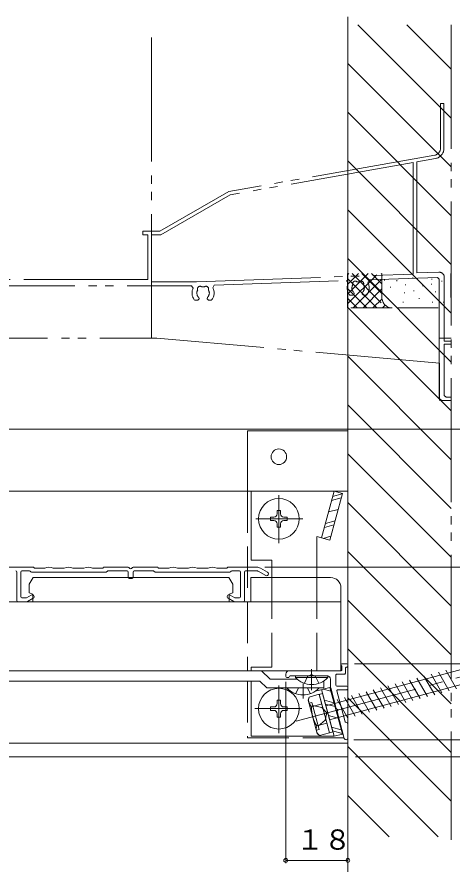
# Model space of a CAD drawing. Units: millimetres, scale not verified. Extents: x -1682 to -296, y -1188 to 1054.
# Drawn here: x -584.1 to -457.9, y -1064.8 to -819.3 of the extents above; entities that cross this region are included whole.
import ezdxf
from ezdxf.enums import TextEntityAlignment as Align

# ---------------------------------------------------------------- set-up
doc = ezdxf.new("R2010")
doc.units = ezdxf.units.MM
doc.header["$LTSCALE"] = 4
for name, pattern in [('CHAIN2', [12, 9, -1, 1, -1]), ('DASHED3', [4, 3, -1]), ('DOUBLE_CHAIN2', [12.8, 9, -1, 0.6, -0.6, 0.6, -1])]:
    doc.linetypes.add(name, pattern=pattern)
for name, color, linetype, lineweight in [('0-3_YKK_11', 7, 'Continuous', 9), ('0-4_YKK_12', 2, 'Continuous', 9), ('0-5_YSS_K', 3, 'DASHED3', 9), ('0-6_YKK_13', 4, 'Continuous', 9), ('0-7_YKK_D', 6, 'Continuous', 9)]:
    doc.layers.add(name, color=color, linetype=linetype, lineweight=lineweight)
doc.styles.add('ＭＳ ゴシック', font='')
doc.styles.get('ＭＳ ゴシック').set_extended_font_data('MS Gothic')

msp = doc.modelspace()

# ---------------------------------------------------------------- linework, layer by layer
at = {"layer": '0-3_YKK_11', "linetype": 'DOUBLE_CHAIN2'}
for p, q in [((-460.243, -844.439), (-461.243, -844.439)), ((-461.243, -844.439), (-461.243, -857.392)), ((-460.243, -857.392), (-460.243, -844.439)), ((-462.896, -859.361), (-522.643, -869.896)), ((-469.143, -861.478), (-522.296, -870.85)), ((-469.143, -893.843), (-469.143, -861.478)), ((-522.643, -869.896), (-542.643, -881.443)), ((-522.296, -870.85), (-542.375, -882.443)), ((-546.143, -882.439), (-546.143, -895.439)), ((-542.375, -882.443), (-545.143, -882.443)), ((-545.143, -882.443), (-545.143, -896.039)), ((-546.143, -895.439), (-687.643, -895.439)), ((-545.143, -896.039), (-532.048, -896.039)), ((-532.048, -896.039), (-469.143, -893.843)), ((-526.916, -897.061), (-488.485, -895.719)), ((-488.485, -895.719), (-488.018, -896.438)), ((-482.373, -896.241), (-481.958, -895.491)), ((-481.958, -895.491), (-462.16, -894.799)), ((-603.343, -897.239), (-533.479, -897.239)), ((-533.479, -897.239), (-533.028, -897.955)), ((-527.337, -897.801), (-526.916, -897.061)), ((-528.993, -901.039), (-528.593, -901.439)), ((-528.593, -901.439), (-527.728, -901.439))]:
    msp.add_line(p, q, dxfattribs=at)
at = {"layer": '0-3_YKK_11'}
for p, q in [((-579.442, -978.771), (-587.778, -978.771)), ((-576.216, -979.071), (-578.922, -979.071)), ((-570.516, -979.071), (-573.467, -979.071)), ((-564.816, -979.071), (-567.767, -979.071)), ((-559.361, -979.071), (-562.067, -979.071)), ((-551.883, -978.771), (-558.842, -978.771)), ((-543.442, -978.771), (-550.4, -978.771)), ((-542.922, -979.071), (-540.216, -979.071)), ((-537.467, -979.071), (-534.516, -979.071)), ((-531.767, -979.071), (-528.816, -979.071)), ((-526.067, -979.071), (-523.361, -979.071)), ((-514.505, -978.771), (-522.842, -978.771)), ((-511.417, -980.245), (-513.505, -979.039)), ((-584.141, -980.171), (-584.141, -988.471)), ((-583.042, -987.371), (-583.042, -980.171)), ((-582.742, -979.871), (-580.461, -979.871)), ((-558.261, -980.171), (-579.941, -980.171)), ((-552.192, -979.871), (-557.742, -979.871)), ((-551.891, -980.171), (-551.891, -981.771)), ((-550.392, -980.171), (-550.392, -981.771)), ((-544.542, -979.871), (-550.092, -979.871)), ((-544.022, -980.171), (-522.342, -980.171)), ((-521.822, -979.871), (-519.542, -979.871)), ((-519.242, -987.371), (-519.242, -980.171)), ((-518.141, -980.171), (-518.141, -988.471)), ((-517.842, -979.871), (-514.344, -979.871)), ((-511.967, -981.197), (-514.194, -979.911)), ((-551.592, -982.071), (-550.692, -982.071)), ((-579.967, -986.845), (-581.328, -987.631)), ((-522.317, -986.845), (-520.955, -987.631)), ((-581.183, -988.771), (-583.842, -988.771)), ((-582.742, -987.671), (-581.478, -987.671)), ((-579.416, -987.797), (-581.033, -988.731)), ((-522.867, -987.797), (-521.25, -988.731)), ((-521.1, -988.771), (-518.442, -988.771)), ((-519.542, -987.671), (-520.805, -987.671)), ((-490.142, -1008.771), (-505.142, -1008.771)), ((-488.442, -1006.771), (-489.842, -1006.771)), ((-489.842, -1007.591), (-489.842, -1008.471)), ((-488.841, -1008.071), (-488.841, -1009.471)), ((-488.542, -1007.771), (-488.442, -1007.771)), ((-488.141, -1007.471), (-488.141, -1007.071)), ((-506.142, -1010.471), (-506.142, -1009.771)), ((-505.842, -1010.771), (-505.433, -1010.771)), ((-504.842, -1010.271), (-494.142, -1010.271)), ((-493.141, -1011.271), (-493.141, -1013.439)), ((-491.641, -1010.071), (-491.641, -1012.971)), ((-489.142, -1009.771), (-491.342, -1009.771)), ((-491.485, -1019.753), (-493.107, -1013.698)), ((-491.342, -1013.271), (-488.442, -1013.271)), ((-488.141, -1013.971), (-488.141, -1013.571)), ((-491.3, -1014.649), (-488.915, -1023.549)), ((-488.442, -1014.271), (-491.01, -1014.271)), ((-489.173, -1028.382), (-491.248, -1020.638)), ((-488.141, -1024.271), (-488.141, -1028.246))]:
    msp.add_line(p, q, dxfattribs=at)
at = {"layer": '0-3_YKK_11', "linetype": 'DOUBLE_CHAIN2'}
for points in [[(-461.695, -893.282), (-468.143, -893.507), (-468.143, -861.302), (-462.722, -860.346)], [(-542.643, -881.443), (-547.643, -881.443), (-547.643, -882.439), (-546.143, -882.439)], [(-462.16, -894.799), (-461.643, -895.299), (-461.643, -929.443)], [(-460.643, -930.443), (-458.141, -930.443), (-458.141, -929.543), (-459.643, -929.543), (-460.143, -929.043), (-460.143, -914.139), (-458.141, -914.139), (-458.141, -913.239), (-460.143, -913.239), (-460.143, -894.781)], [(-486.757, -898.64), (-486.846, -898.55), (-486.985, -897.762), (-486.932, -897.647)], [(-483.354, -897.647), (-483.301, -897.762), (-483.371, -898.161)], [(-532.557, -901.439), (-531.693, -901.439), (-531.293, -901.039), (-531.293, -900.9), (-531.411, -900.617)], [(-531.757, -900.136), (-531.846, -900.046), (-531.985, -899.258), (-531.932, -899.143)], [(-528.875, -900.617), (-528.993, -900.9), (-528.993, -901.039)], [(-528.354, -899.143), (-528.301, -899.258), (-528.371, -899.657)], [(-487.558, -899.943), (-486.693, -899.943), (-486.293, -899.543), (-486.293, -899.404), (-486.411, -899.121)], [(-483.875, -899.121), (-483.993, -899.404), (-483.993, -899.543), (-483.593, -899.943), (-482.728, -899.943)]]:
    msp.add_lwpolyline(points, dxfattribs=at)
for centre, radius, start, end in [((-463.243, -857.392), 2, 280, 0), ((-463.243, -857.392), 3, 280, 0), ((-461.643, -894.781), 1.5, 0, 91.99998), ((-486.003, -896.615), 0.75, 45.95399, 204.04654), ((-485.143, -897.843), 1.8, 79.14699, 100.85446), ((-484.283, -896.615), 0.75, 335.9529, 134.04633), ((-530.143, -899.339), 3.2, 154.3773, 221.01463), ((-530.143, -899.339), 1.8, 149.1467, 173.73999), ((-531.003, -898.111), 0.75, 45.95399, 204.04654), ((-530.143, -899.339), 1.8, 79.14699, 100.85446), ((-529.283, -898.111), 0.75, 335.9529, 134.04633), ((-530.143, -899.339), 1.8, 6.2601, 30.85323), ((-530.143, -899.339), 3.2, 318.98524, 28.73517), ((-485.143, -897.843), 3.2, 153.94997, 221.01463), ((-485.143, -897.843), 1.8, 149.1467, 173.73999), ((-485.143, -897.843), 1.8, 314.79221, 349.82021), ((-485.143, -897.843), 1.8, 6.2601, 30.85323), ((-485.143, -897.843), 3.2, 318.98524, 30.05002), ((-530.143, -899.339), 1.8, 206.2603, 225.20709), ((-530.143, -899.339), 1.8, 314.79221, 349.82021), ((-485.143, -897.843), 1.8, 206.2603, 225.20709), ((-460.643, -929.443), 1, 180, 270)]:
    msp.add_arc(centre, radius, start, end, dxfattribs=at)
at = {"layer": '0-3_YKK_11'}
for centre, radius, start, end in [((-579.442, -979.071), 0.3, 30, 90), ((-578.922, -978.771), 0.3, 210, 270), ((-576.216, -978.771), 0.3, 270, 294.61996), ((-574.842, -981.771), 3, 65.38002, 114.61996), ((-573.467, -978.771), 0.3, 245.38002, 270), ((-570.516, -978.771), 0.3, 270, 294.61996), ((-569.141, -981.771), 3, 65.38002, 114.61996), ((-567.767, -978.771), 0.3, 245.38002, 270), ((-564.816, -978.771), 0.3, 270, 294.61996), ((-563.442, -981.771), 3, 65.38002, 114.61996), ((-562.067, -978.771), 0.3, 245.38002, 270), ((-559.361, -978.771), 0.3, 270, 330), ((-558.842, -979.071), 0.3, 90, 150), ((-551.883, -979.071), 0.3, 22.02283, 90), ((-551.142, -978.771), 0.5, 202.02283, 337.97716), ((-550.4, -979.071), 0.3, 90, 157.97716), ((-543.442, -979.071), 0.3, 30, 90), ((-542.922, -978.771), 0.3, 210, 270), ((-540.216, -978.771), 0.3, 270, 294.61996), ((-538.842, -981.771), 3, 65.38002, 114.61996), ((-537.467, -978.771), 0.3, 245.38002, 270), ((-534.516, -978.771), 0.3, 270, 294.61996), ((-533.141, -981.771), 3, 65.38002, 114.61996), ((-531.767, -978.771), 0.3, 245.38002, 270), ((-528.816, -978.771), 0.3, 270, 294.61996), ((-527.441, -981.771), 3, 65.38002, 114.61996), ((-526.067, -978.771), 0.3, 245.38002, 270), ((-523.361, -978.771), 0.3, 270, 330), ((-522.842, -979.071), 0.3, 90, 150), ((-514.505, -980.771), 2, 60, 90), ((-584.442, -980.171), 0.3, 0, 90), ((-582.742, -980.171), 0.3, 90, 180), ((-580.461, -980.171), 0.3, 30, 90), ((-579.941, -979.871), 0.3, 210, 270), ((-558.261, -979.871), 0.3, 270, 329.99998), ((-557.742, -980.171), 0.3, 90, 149.99998), ((-552.192, -980.171), 0.3, 0, 90), ((-551.592, -981.771), 0.3, 180, 270), ((-550.692, -981.771), 0.3, 270, 0), ((-550.092, -980.171), 0.3, 90, 180), ((-544.542, -980.171), 0.3, 30, 90), ((-544.022, -979.871), 0.3, 210, 270), ((-522.342, -979.871), 0.3, 270, 330), ((-521.822, -980.171), 0.3, 90, 150), ((-519.542, -980.171), 0.3, 0, 90), ((-517.842, -980.171), 0.3, 90, 180), ((-514.344, -980.171), 0.3, 60, 90), ((-511.692, -980.721), 0.55, 239.99998, 60), ((-579.692, -987.321), 0.55, 300, 119.99998), ((-522.592, -987.321), 0.55, 60, 239.99998), ((-583.842, -988.471), 0.3, 180, 270), ((-582.742, -987.371), 0.3, 180, 270), ((-581.478, -987.371), 0.3, 270, 300), ((-581.183, -988.471), 0.3, 270, 300), ((-521.1, -988.471), 0.3, 239.99998, 270), ((-520.805, -987.371), 0.3, 239.99998, 270), ((-519.542, -987.371), 0.3, 270, 0), ((-518.442, -988.471), 0.3, 270, 0), ((-505.142, -1009.771), 1, 90, 180), ((-489.842, -1007.071), 0.3, 90, 240.00027), ((-490.142, -1008.471), 0.3, 270, 0.00009), ((-490.142, -1007.591), 0.3, 0.00009, 60.00027), ((-488.542, -1008.071), 0.3, 90, 180.00009), ((-488.442, -1007.071), 0.3, 0.00009, 90), ((-488.442, -1007.471), 0.3, 270, 0.00009), ((-505.842, -1010.471), 0.3, 180, 270), ((-505.433, -1010.471), 0.3, 270, 350.40739), ((-504.842, -1010.571), 0.3, 90, 170.40739), ((-494.142, -1011.271), 1, 0.00009, 90), ((-491.342, -1010.071), 0.3, 90, 180.00009), ((-489.142, -1009.471), 0.3, 270, 0.00009), ((-492.142, -1013.439), 1, 180.00009, 195.00011), ((-491.342, -1012.971), 0.3, 180.00009, 270), ((-488.442, -1013.571), 0.3, 0.00009, 90), ((-491.01, -1014.571), 0.3, 90, 195.00011), ((-488.442, -1013.971), 0.3, 270, 0.00009), ((-491.292, -1019.701), 0.2, 195, 261.42181), ((-491.367, -1020.196), 0.3, 308.57817, 81.42181), ((-491.055, -1020.586), 0.2, 128.57817, 195), ((-488.625, -1023.471), 0.3, 195.00011, 268.83789), ((-488.641, -1024.271), 0.5, 0, 88.83789), ((-488.666, -1028.246), 0.525, 194.99904, 0)]:
    msp.add_arc(centre, radius, start, end, dxfattribs=at)
at = {"layer": '0-4_YKK_12', "linetype": 'DOUBLE_CHAIN2'}
for p, q in [((-545.142, -912.439), (-545.142, -821.562)), ((-713.642, -912.439), (-543.521, -912.439)), ((-461.542, -919.611), (-543.54, -912.438)), ((-461.542, -930.438), (-461.542, -919.611))]:
    msp.add_line(p, q, dxfattribs=at)
at = {"layer": '0-4_YKK_12'}
for p, q in [((-458.141, -912.438), (-461.542, -912.438)), ((-748.152, -938.771), (-488.141, -938.771)), ((-517.241, -939.271), (-517.241, -956.771)), ((-517.241, -939.271), (-488.141, -939.271)), ((-792.142, -956.771), (-488.141, -956.771)), ((-580.542, -983.671), (-579.445, -981.771)), ((-522.639, -981.771), (-579.445, -981.771)), ((-521.542, -983.671), (-522.639, -981.771)), ((-516.242, -981.771), (-516.242, -988.771)), ((-493.141, -981.771), (-516.242, -981.771)), ((-580.542, -983.671), (-580.542, -986.207)), ((-521.542, -983.671), (-521.542, -986.207)), ((-580.542, -986.207), (-579.542, -986.571)), ((-579.542, -988.771), (-579.542, -986.571)), ((-521.542, -986.207), (-522.541, -986.571)), ((-522.541, -988.771), (-522.541, -986.571)), ((-490.142, -1008.771), (-490.142, -984.771)), ((-811.942, -988.771), (-490.142, -988.771)), ((-811.942, -1008.771), (-490.142, -1008.771)), ((-513.141, -1008.771), (-510.642, -1011.271)), ((-513.141, -1008.771), (-490.142, -1008.771)), ((-510.642, -1011.271), (-502.812, -1011.271)), ((-792.142, -1011.771), (-513.677, -1011.771)), ((-513.677, -1011.771), (-511.677, -1013.771)), ((-495.141, -1013.771), (-511.677, -1013.771)), ((-495.141, -1011.757), (-495.141, -1013.771)), ((-792.142, -1029.771), (-488.141, -1029.771)), ((-792.142, -1033.771), (-488.141, -1033.771))]:
    msp.add_line(p, q, dxfattribs=at)
at = {"layer": '0-4_YKK_12', "linetype": 'DASHED3'}
msp.add_line((-517.241, -956.771), (-517.241, -1008.771), dxfattribs=at)
msp.add_lwpolyline([(-517.241, -1011.771), (-517.241, -1028.271), (-489.203, -1028.271)], dxfattribs=at)
at = {"layer": '0-4_YKK_12'}
msp.add_circle((-508.141, -946.771), 2.25, dxfattribs=at)
msp.add_arc((-493.141, -984.771), 3, 0, 90, dxfattribs=at)
at = {"layer": '0-5_YSS_K', "linetype": 'Continuous'}
for p, q in [((-488.141, -821.562), (-488.141, -1059.039)), ((-485.202, -821.562), (-458.141, -848.623)), ((-471.06, -821.562), (-458.141, -834.481)), ((-488.141, -832.765), (-458.141, -862.765)), ((-488.141, -846.907), (-458.141, -876.907)), ((-488.141, -861.049), (-458.141, -891.049)), ((-488.141, -875.191), (-458.141, -905.191)), ((-488.141, -889.334), (-458.141, -919.334)), ((-488.141, -903.476), (-458.141, -933.476)), ((-488.141, -917.618), (-458.141, -947.618)), ((-488.141, -931.76), (-458.141, -961.76)), ((-488.141, -945.902), (-458.141, -975.902)), ((-488.141, -960.044), (-458.141, -990.044)), ((-488.141, -974.186), (-458.141, -1004.186)), ((-488.141, -988.328), (-458.141, -1018.328)), ((-488.141, -1002.471), (-458.141, -1032.471)), ((-488.141, -1016.613), (-458.141, -1046.613)), ((-488.141, -1030.755), (-461.959, -1056.938)), ((-488.141, -1044.897), (-476.141, -1056.897))]:
    msp.add_line(p, q, dxfattribs=at)
at = {"layer": '0-5_YSS_K', "linetype": 'DOUBLE_CHAIN2'}
msp.add_line((-458.141, -821.562), (-458.141, -1057.755), dxfattribs=at)
at = {"layer": '0-5_YSS_K'}
for p, q in [((-488.241, -894.012), (-487.869, -893.639)), ((-488.241, -899.669), (-482.212, -893.639)), ((-488.241, -903.639), (-488.241, -893.639)), ((-488.241, -902.497), (-479.384, -893.639)), ((-488.241, -896.84), (-485.041, -893.639)), ((-488.241, -895.154), (-479.756, -903.639)), ((-486.928, -893.639), (-476.928, -903.639)), ((-486.555, -903.639), (-478.242, -895.325)), ((-484.099, -893.639), (-478.242, -899.497)), ((-481.271, -893.639), (-478.242, -896.669)), ((-478.442, -893.639), (-478.242, -893.84)), ((-478.242, -900.639), (-478.242, -893.639)), ((-477.522, -895.534), (-477.522, -895.734)), ((-473.915, -895.64), (-473.915, -895.84)), ((-469.297, -894.849), (-469.297, -895.049)), ((-463.813, -895.192), (-463.813, -895.392)), ((-460.889, -895.827), (-460.889, -896.027)), ((-458.242, -900.639), (-458.242, -893.639)), ((-488.241, -897.982), (-482.585, -903.639)), ((-483.727, -903.639), (-478.242, -898.154)), ((-475.746, -897.496), (-475.746, -897.696)), ((-471.407, -896.828), (-471.407, -897.028)), ((-466.399, -897.162), (-466.399, -897.362)), ((-463.893, -896.659), (-463.893, -896.859)), ((-460.221, -898.497), (-460.221, -898.697)), ((-488.241, -900.811), (-485.413, -903.639)), ((-476.414, -900.834), (-476.414, -901.034)), ((-471.74, -899.165), (-471.74, -899.365)), ((-468.947, -898.562), (-468.947, -898.762)), ((-467.401, -900.834), (-467.401, -901.034)), ((-462.728, -898.831), (-462.728, -899.031)), ((-480.898, -903.639), (-478.224, -900.965)), ((-478.07, -903.639), (-477.275, -902.845)), ((-472.074, -901.836), (-472.074, -902.036)), ((-463.559, -901.836), (-463.559, -902.036)), ((-460.391, -901.836), (-460.391, -902.036)), ((-475.241, -903.639), (-488.241, -903.639)), ((-461.942, -903.639), (-475.241, -903.639))]:
    msp.add_line(p, q, dxfattribs=at)
msp.add_arc((-475.241, -900.639), 3, 180, 270, dxfattribs=at)
at = {"layer": '0-6_YKK_13'}
for p, q in [((-516.142, -956.771), (-516.142, -976.771)), ((-516.142, -956.771), (-492.142, -956.771)), ((-492.142, -956.771), (-495.765, -970.294)), ((-493.35, -970.941), (-489.727, -957.418)), ((-492.142, -956.771), (-489.727, -957.418)), ((-492.851, -959.419), (-490.063, -958.672)), ((-492.552, -958.304), (-489.764, -957.557)), ((-493.748, -962.765), (-490.959, -962.018)), ((-510.592, -964.281), (-510.592, -965.261)), ((-509.611, -964.281), (-510.592, -964.281)), ((-510.592, -965.261), (-509.611, -965.261)), ((-506.672, -965.261), (-505.692, -965.261)), ((-494.943, -967.227), (-492.155, -966.48)), ((-494.644, -966.111), (-491.856, -965.364)), ((-493.35, -970.941), (-497.141, -969.925)), ((-497.141, -970.006), (-497.141, -981.771)), ((-495.282, -970.423), (-493.051, -969.826)), ((-516.142, -976.771), (-510.142, -976.771)), ((-510.142, -976.771), (-510.142, -981.771)), ((-430.034, -1001.628), (-494.517, -1018.906)), ((-493.43, -1022.963), (-428.947, -1005.685)), ((-456.642, -1014.037), (-459.748, -1008.658)), ((-503.342, -1010.271), (-503.342, -1010.782)), ((-503.342, -1010.271), (-496.642, -1010.271)), ((-503.342, -1010.782), (-496.642, -1010.782)), ((-493.942, -1010.271), (-500.642, -1010.271)), ((-493.942, -1010.782), (-500.642, -1010.782)), ((-493.942, -1010.271), (-493.942, -1010.782)), ((-465.042, -1016.288), (-468.148, -1010.908)), ((-462.942, -1015.725), (-466.048, -1010.346)), ((-460.842, -1015.163), (-463.948, -1009.783)), ((-458.742, -1014.6), (-461.848, -1009.22)), ((-516.142, -1011.771), (-516.142, -1027.771)), ((-505.842, -1013.771), (-505.842, -1013.782)), ((-505.842, -1013.782), (-499.142, -1013.782)), ((-496.441, -1013.782), (-503.142, -1013.782)), ((-493.35, -1013.601), (-497.141, -1014.617)), ((-496.441, -1013.771), (-496.441, -1013.782)), ((-493.35, -1013.601), (-489.727, -1027.124)), ((-475.542, -1019.101), (-478.648, -1013.722)), ((-473.442, -1018.539), (-476.548, -1013.159)), ((-471.342, -1017.976), (-474.448, -1012.597)), ((-469.242, -1017.413), (-472.348, -1012.034)), ((-467.142, -1016.851), (-470.248, -1011.471)), ((-499.383, -1016.407), (-496.434, -1015.616)), ((-497.141, -1014.407), (-497.141, -1014.617)), ((-496.434, -1015.616), (-493.445, -1026.77)), ((-495.462, -1015.38), (-496.428, -1015.639)), ((-496.428, -1015.639), (-493.451, -1026.747)), ((-492.142, -1027.771), (-495.765, -1014.248)), ((-492.485, -1026.488), (-495.462, -1015.38)), ((-495.282, -1014.119), (-493.051, -1014.716)), ((-483.942, -1021.352), (-487.048, -1015.973)), ((-481.842, -1020.789), (-484.948, -1015.41)), ((-479.742, -1020.227), (-482.848, -1014.847)), ((-477.642, -1019.664), (-480.748, -1014.285)), ((-499.614, -1017.269), (-499.383, -1016.407)), ((-499.614, -1017.269), (-497.026, -1026.929)), ((-498.636, -1019.195), (-495.686, -1018.405)), ((-494.943, -1017.315), (-492.155, -1018.062)), ((-494.644, -1018.431), (-491.856, -1019.178)), ((-488.142, -1022.478), (-491.248, -1017.098)), ((-486.042, -1021.915), (-489.148, -1016.535)), ((-510.592, -1019.281), (-510.592, -1020.261)), ((-509.611, -1019.281), (-510.592, -1019.281)), ((-510.592, -1020.261), (-509.611, -1020.261)), ((-506.672, -1020.261), (-505.692, -1020.261)), ((-495.483, -1019.165), (-494.396, -1023.222)), ((-493.748, -1021.777), (-490.959, -1022.524)), ((-497.142, -1024.772), (-494.192, -1023.981)), ((-492.851, -1025.123), (-490.063, -1025.87)), ((-498.746, -1027.771), (-516.142, -1027.771)), ((-492.142, -1027.771), (-497.181, -1027.771)), ((-497.026, -1026.929), (-496.394, -1027.56)), ((-496.394, -1027.56), (-493.445, -1026.77)), ((-493.451, -1026.747), (-492.485, -1026.488)), ((-492.552, -1026.238), (-489.764, -1026.985)), ((-492.142, -1027.771), (-489.727, -1027.124))]:
    msp.add_line(p, q, dxfattribs=at)
at = {"layer": '0-6_YKK_13', "linetype": 'CHAIN2'}
for p, q in [((-508.141, -971.839), (-508.141, -957.868)), ((-514.853, -964.771), (-501.186, -964.771)), ((-503.15, -1023.393), (-417.665, -1000.488)), ((-498.642, -1014.385), (-498.642, -1008.318)), ((-508.141, -1026.854), (-508.141, -1013.065)), ((-501.142, -1016.836), (-501.142, -1012.568)), ((-515.104, -1019.771), (-501.531, -1019.771))]:
    msp.add_line(p, q, dxfattribs=at)
at = {"layer": '0-6_YKK_13', "linetype": 'DASHED3'}
for p, q in [((-510.142, -981.771), (-510.142, -1007.771)), ((-497.141, -981.771), (-497.141, -1008.771)), ((-516.142, -1007.771), (-516.142, -1008.771)), ((-516.142, -1007.771), (-510.142, -1007.771)), ((-500.742, -1012.425), (-499.792, -1010.477)), ((-499.792, -1010.477), (-498.642, -1009.866)), ((-497.492, -1010.477), (-498.642, -1009.866)), ((-496.542, -1012.425), (-497.492, -1010.477)), ((-503.242, -1015.425), (-502.435, -1013.771)), ((-499.042, -1015.425), (-499.848, -1013.771)), ((-499.368, -1018.187), (-498.591, -1017.979)), ((-498.591, -1017.979), (-496.494, -1025.803)), ((-498.345, -1018.896), (-495.658, -1019.419)), ((-495.658, -1019.419), (-494.19, -1020.992)), ((-494.674, -1023.089), (-494.19, -1020.992)), ((-496.74, -1024.885), (-494.674, -1023.089)), ((-497.272, -1026.011), (-496.494, -1025.803)), ((-497.181, -1027.771), (-498.746, -1027.771))]:
    msp.add_line(p, q, dxfattribs=at)
at = {"layer": '0-6_YKK_13'}
for points in [[(-507.651, -963.301), (-507.651, -962.321), (-508.631, -962.321), (-508.631, -963.301)], [(-505.692, -965.261), (-505.692, -964.281), (-506.672, -964.281)], [(-508.631, -966.241), (-508.631, -967.221), (-507.651, -967.221), (-507.651, -966.241)], [(-507.651, -1018.301), (-507.651, -1017.321), (-508.631, -1017.321), (-508.631, -1018.301)], [(-508.631, -1021.241), (-508.631, -1022.221), (-507.651, -1022.221), (-507.651, -1021.241)], [(-505.692, -1020.261), (-505.692, -1019.281), (-506.672, -1019.281)]]:
    msp.add_lwpolyline(points, dxfattribs=at)
for centre in [(-508.141, -964.771), (-508.141, -1019.771)]:
    msp.add_circle(centre, 5.9, dxfattribs=at)
for centre, radius, start, end in [((-509.611, -963.301), 0.98, 270, 0), ((-506.672, -963.301), 0.98, 180, 270), ((-509.611, -966.241), 0.98, 0, 90), ((-506.672, -966.241), 0.98, 90, 180), ((-498.642, -1006.223), 6.548, 224.12695, 315.87303), ((-501.142, -1009.223), 6.548, 224.12695, 315.87303), ((-509.611, -1018.301), 0.98, 270, 0), ((-506.672, -1018.301), 0.98, 180, 270), ((-496.972, -1017.255), 2.556, 160.61574, 229.38425), ((-509.611, -1021.241), 0.98, 0, 90), ((-506.672, -1021.241), 0.98, 90, 180), ((-489.092, -1019.626), 9.553, 177.41203, 212.58795), ((-494.731, -1025.62), 2.556, 160.61574, 229.38425)]:
    msp.add_arc(centre, radius, start, end, dxfattribs=at)
at = {"layer": '0-7_YKK_D'}
for p, q in [((-488.141, -819.313), (-488.141, -1094.208)), ((-848.193, -938.771), (-357.096, -938.771)), ((-548.01, -938.771), (-357.096, -938.771)), ((-512.256, -978.771), (-387.081, -978.771)), ((-486.193, -1006.771), (-387.081, -1006.771)), ((-472.475, -1006.771), (-387.081, -1006.771)), ((-506.142, -1012.02), (-506.142, -1064.506)), ((-488.141, -1030.495), (-488.141, -1064.506)), ((-486.417, -1028.771), (-387.081, -1028.771)), ((-472.531, -1028.771), (-387.081, -1028.771)), ((-485.893, -1033.771), (-357.096, -1033.771)), ((-472.399, -1033.771), (-387.081, -1033.771)), ((-488.141, -1063.756), (-506.142, -1063.756))]:
    msp.add_line(p, q, dxfattribs=at)
for centre, start, end in [((-506.142, -1063.756), 0, 180), ((-506.142, -1063.756), 180, 0), ((-488.141, -1063.756), 0, 180), ((-488.141, -1063.756), 180, 0)]:
    msp.add_arc(centre, 0.562, start, end, dxfattribs=at)

# ---------------------------------------------------------------- texts
at = {"layer": '0-7_YKK_D', "color": 4, "style": 'ＭＳ ゴシック'}
msp.add_text('１８', height=5.865, dxfattribs=at).set_placement((-503.111, -1062.407), align=Align.BOTTOM_LEFT)

doc.saveas('drawing.dxf')
